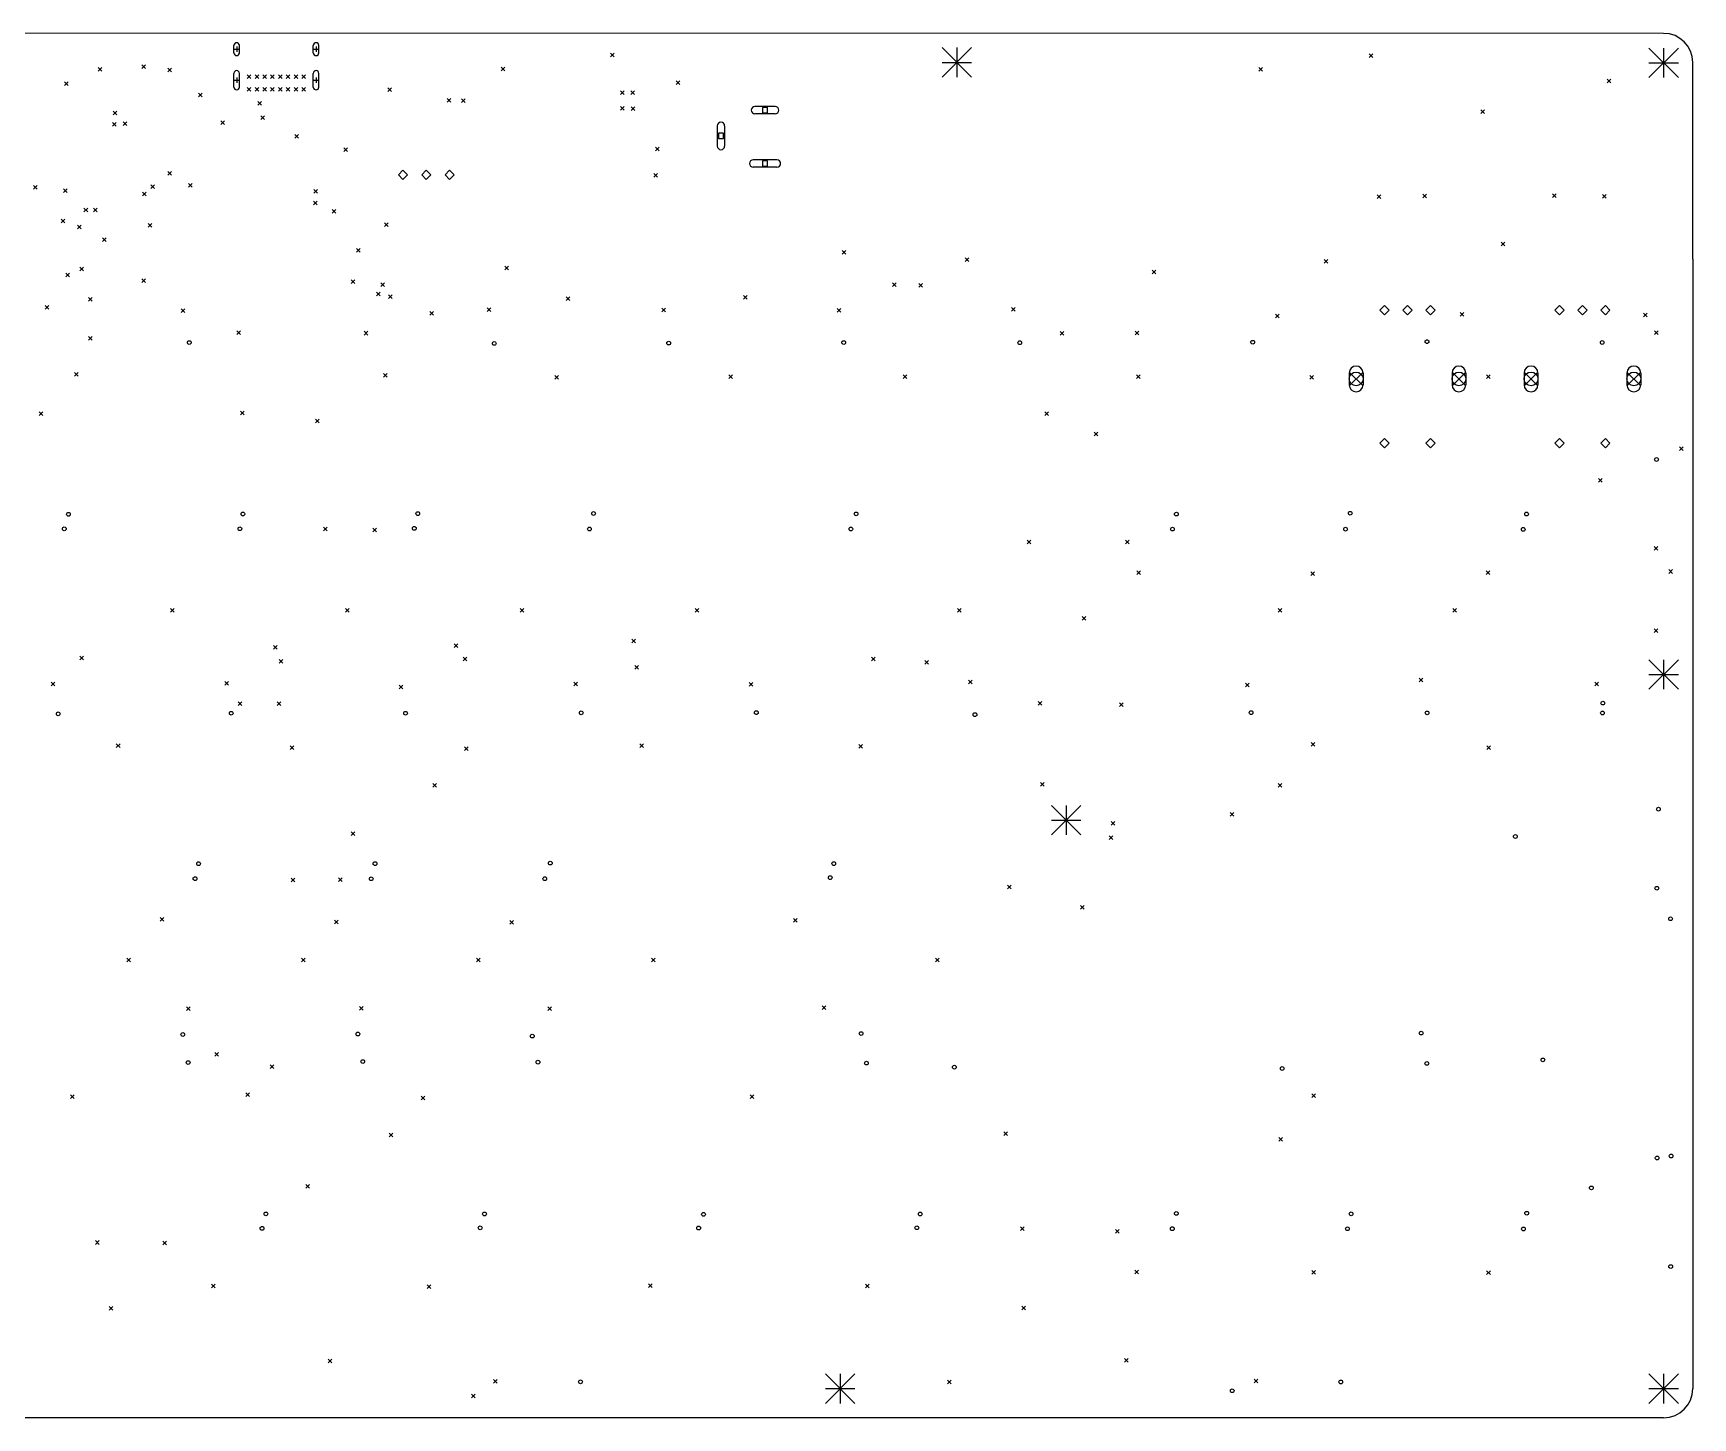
# Model space of a CAD drawing. Extents: x 16 to 378, y -238 to -52.
# Drawn here: x 197 to 377.8, y -202.4 to -51.6 of the extents above; entities that cross this region are included whole.
import ezdxf

# ---------------------------------------------------------------- set-up
doc = ezdxf.new("R2010")
doc.units = 0
doc.layers.add('BLACK', color=7, linetype='CONTINUOUS')

msp = doc.modelspace()

# ---------------------------------------------------------------- linework, layer by layer
at = {"layer": 'BLACK', "linetype": 'CONTINUOUS'}
for p, q in [((374.65, -51.6128), (22.225, -51.5938)), ((218.908, -53.7361), (218.908, -52.9361)), ((218.908, -53.3361), (219.508, -53.3361)), ((219.208, -53.0361), (219.208, -53.6361)), ((219.508, -53.7361), (219.508, -52.9361)), ((227.558, -53.7361), (227.558, -52.9361)), ((227.558, -53.3361), (228.158, -53.3361)), ((227.858, -53.0361), (227.858, -53.6361)), ((228.158, -53.7361), (228.158, -52.9361)), ((259.921, -53.775), (260.321, -54.175)), ((260.321, -53.775), (259.921, -54.175)), ((296.056, -53.1687), (299.256, -56.3687)), ((299.256, -53.1687), (296.056, -56.3687)), ((297.656, -53.1687), (297.656, -56.3687)), ((342.573, -53.8512), (342.973, -54.2512)), ((342.973, -53.8512), (342.573, -54.2512)), ((373.05, -53.2132), (376.25, -56.4132)), ((376.25, -53.2132), (373.05, -56.4132)), ((374.65, -53.2132), (374.65, -56.4132)), ((204.138, -55.3269), (204.538, -55.7269)), ((204.538, -55.3269), (204.138, -55.7269)), ((208.867, -55.045), (209.267, -55.445)), ((209.267, -55.045), (208.867, -55.445)), ((211.712, -55.4006), (212.112, -55.8006)), ((212.112, -55.4006), (211.712, -55.8006)), ((218.908, -57.4661), (218.908, -55.9661)), ((219.508, -57.4661), (219.508, -55.9661)), ((227.558, -57.4661), (227.558, -55.9661)), ((228.158, -57.4661), (228.158, -55.9661)), ((248.009, -55.299), (248.409, -55.699)), ((248.409, -55.299), (248.009, -55.699)), ((296.056, -54.7687), (299.256, -54.7687)), ((330.559, -55.3244), (330.959, -55.7244)), ((330.959, -55.3244), (330.559, -55.7244)), ((373.05, -54.8132), (376.25, -54.8132)), ((377.825, -76.2), (377.825, -54.7878)), ((200.47, -56.8916), (200.87, -57.2916)), ((200.87, -56.8916), (200.47, -57.2916)), ((218.908, -56.7161), (219.508, -56.7161)), ((219.208, -56.4161), (219.208, -57.0161)), ((220.358, -56.1461), (220.758, -56.5461)), ((220.758, -56.1461), (220.358, -56.5461)), ((220.358, -57.4961), (220.758, -57.8961)), ((220.758, -57.4961), (220.358, -57.8961)), ((221.208, -56.1461), (221.608, -56.5461)), ((221.608, -56.1461), (221.208, -56.5461)), ((221.208, -57.4961), (221.608, -57.8961)), ((221.608, -57.4961), (221.208, -57.8961)), ((222.058, -56.1461), (222.458, -56.5461)), ((222.458, -56.1461), (222.058, -56.5461)), ((222.058, -57.4961), (222.458, -57.8961)), ((222.458, -57.4961), (222.058, -57.8961)), ((222.908, -56.1461), (223.308, -56.5461)), ((223.308, -56.1461), (222.908, -56.5461)), ((222.908, -57.4961), (223.308, -57.8961)), ((223.308, -57.4961), (222.908, -57.8961)), ((223.758, -56.1461), (224.158, -56.5461)), ((224.158, -56.1461), (223.758, -56.5461)), ((223.758, -57.4961), (224.158, -57.8961)), ((224.158, -57.4961), (223.758, -57.8961)), ((224.608, -56.1461), (225.008, -56.5461)), ((225.008, -56.1461), (224.608, -56.5461)), ((224.608, -57.4961), (225.008, -57.8961)), ((225.008, -57.4961), (224.608, -57.8961)), ((225.458, -56.1461), (225.858, -56.5461)), ((225.858, -56.1461), (225.458, -56.5461)), ((225.458, -57.4961), (225.858, -57.8961)), ((225.858, -57.4961), (225.458, -57.8961)), ((226.308, -56.1461), (226.708, -56.5461)), ((226.708, -56.1461), (226.308, -56.5461)), ((226.308, -57.4961), (226.708, -57.8961)), ((226.708, -57.4961), (226.308, -57.8961)), ((227.558, -56.7161), (228.158, -56.7161)), ((227.858, -56.4161), (227.858, -57.0161)), ((235.69, -57.5596), (236.09, -57.9596)), ((236.09, -57.5596), (235.69, -57.9596)), ((267.084, -56.7722), (267.484, -57.1722)), ((267.484, -56.7722), (267.084, -57.1722)), ((368.481, -56.5944), (368.881, -56.9944)), ((368.881, -56.5944), (368.481, -56.9944)), ((215.052, -58.1311), (215.452, -58.5311)), ((215.452, -58.1311), (215.052, -58.5311)), ((221.529, -59.0201), (221.929, -59.4201)), ((221.929, -59.0201), (221.529, -59.4201)), ((242.126, -58.7178), (242.526, -59.1178)), ((242.526, -58.7178), (242.126, -59.1178)), ((243.681, -58.7331), (244.081, -59.1331)), ((244.081, -58.7331), (243.681, -59.1331)), ((261.003, -57.8796), (261.403, -58.2796)), ((261.403, -57.8796), (261.003, -58.2796)), ((261.024, -59.5814), (261.424, -59.9814)), ((261.424, -59.5814), (261.024, -59.9814)), ((262.152, -57.8796), (262.552, -58.2796)), ((262.552, -57.8796), (262.152, -58.2796)), ((262.187, -59.6018), (262.587, -60.0018)), ((262.587, -59.6018), (262.187, -60.0018)), ((277.863, -59.5809), (275.663, -59.5809)), ((205.672, -61.3137), (206.072, -61.7137)), ((206.072, -61.3137), (205.672, -61.7137)), ((205.764, -60.0894), (206.164, -60.4894)), ((206.164, -60.0894), (205.764, -60.4894)), ((206.846, -61.2528), (207.246, -61.6528)), ((207.246, -61.2528), (206.846, -61.6528)), ((217.465, -61.1537), (217.865, -61.5537)), ((217.865, -61.1537), (217.465, -61.5537)), ((221.847, -60.5949), (222.247, -60.9949)), ((222.247, -60.5949), (221.847, -60.9949)), ((277.863, -60.3809), (275.663, -60.3809)), ((277.046, -59.6981), (276.481, -59.6981)), ((276.481, -59.6981), (276.481, -60.2638)), ((276.481, -60.2638), (277.046, -60.2638)), ((277.046, -60.2638), (277.046, -59.6981)), ((354.74, -59.9472), (355.14, -60.3472)), ((355.14, -59.9472), (354.74, -60.3472)), ((225.54, -62.6447), (225.94, -63.0447)), ((225.94, -62.6447), (225.54, -63.0447)), ((271.563, -61.6809), (271.563, -63.8809)), ((272.246, -62.4981), (271.681, -62.4981)), ((271.681, -62.4981), (271.681, -63.0638)), ((271.681, -63.0638), (272.246, -63.0638)), ((272.246, -63.0638), (272.246, -62.4981)), ((272.363, -61.6809), (272.363, -63.8809)), ((230.864, -64.0874), (231.264, -64.4874)), ((231.264, -64.0874), (230.864, -64.4874)), ((264.839, -63.996), (265.239, -64.396)), ((265.239, -63.996), (264.839, -64.396)), ((211.7, -66.6649), (212.099, -67.0649)), ((212.099, -66.6649), (211.7, -67.0649)), ((237.322, -66.5204), (236.822, -67.0204)), ((237.822, -67.0204), (237.322, -66.5204)), ((239.862, -66.5204), (239.362, -67.0204)), ((240.362, -67.0204), (239.862, -66.5204)), ((242.402, -66.5204), (241.902, -67.0204)), ((242.902, -67.0204), (242.402, -66.5204)), ((264.646, -66.8662), (265.046, -67.2662)), ((265.046, -66.8662), (264.646, -67.2662)), ((278.063, -65.3809), (275.463, -65.3809)), ((278.063, -66.1809), (275.463, -66.1809)), ((277.046, -65.4981), (276.481, -65.4981)), ((276.481, -65.4981), (276.481, -66.0638)), ((276.481, -66.0638), (277.046, -66.0638)), ((277.046, -66.0638), (277.046, -65.4981)), ((197.082, -68.1768), (197.482, -68.5768)), ((197.482, -68.1768), (197.082, -68.5768)), ((200.358, -68.5578), (200.758, -68.9578)), ((200.758, -68.5578), (200.358, -68.9578)), ((209.858, -68.1133), (210.258, -68.5133)), ((210.258, -68.1133), (209.858, -68.5133)), ((213.973, -67.9736), (214.373, -68.3736)), ((214.373, -67.9736), (213.973, -68.3736)), ((227.613, -68.6086), (228.013, -69.0086)), ((228.013, -68.6086), (227.613, -69.0086)), ((236.822, -67.0204), (237.322, -67.5204)), ((237.322, -67.5204), (237.822, -67.0204)), ((239.362, -67.0204), (239.862, -67.5204)), ((239.862, -67.5204), (240.362, -67.0204)), ((241.902, -67.0204), (242.402, -67.5204)), ((242.402, -67.5204), (242.902, -67.0204)), ((208.944, -68.9007), (209.344, -69.3007)), ((209.344, -68.9007), (208.944, -69.3007)), ((227.562, -69.8786), (227.962, -70.2786)), ((227.962, -69.8786), (227.562, -70.2786)), ((343.434, -69.1953), (343.834, -69.5953)), ((343.834, -69.1953), (343.434, -69.5953)), ((348.405, -69.1166), (348.805, -69.5166)), ((348.805, -69.1166), (348.405, -69.5166)), ((362.55, -69.0785), (362.95, -69.4785)), ((362.95, -69.0785), (362.55, -69.4785)), ((367.996, -69.1522), (368.396, -69.5522)), ((368.396, -69.1522), (367.996, -69.5522)), ((200.079, -71.8344), (200.479, -72.2344)), ((200.479, -71.8344), (200.079, -72.2344)), ((202.577, -70.6406), (202.977, -71.0406)), ((202.977, -70.6406), (202.577, -71.0406)), ((203.627, -70.6406), (204.027, -71.0406)), ((204.027, -70.6406), (203.627, -71.0406)), ((209.568, -72.3119), (209.968, -72.7119)), ((209.968, -72.3119), (209.568, -72.7119)), ((229.594, -70.793), (229.994, -71.193)), ((229.994, -70.793), (229.594, -71.193)), ((235.309, -72.2662), (235.709, -72.6662)), ((235.709, -72.2662), (235.309, -72.6662)), ((201.882, -72.5202), (202.282, -72.9202)), ((202.282, -72.5202), (201.882, -72.9202)), ((204.6, -73.8664), (205, -74.2664)), ((205, -73.8664), (204.6, -74.2664)), ((232.261, -75.0348), (232.661, -75.4348)), ((232.661, -75.0348), (232.261, -75.4348)), ((285.169, -75.2634), (285.569, -75.6634)), ((285.569, -75.2634), (285.169, -75.6634)), ((356.939, -74.349), (357.339, -74.749)), ((357.339, -74.349), (356.939, -74.749)), ((200.587, -77.7272), (200.987, -78.1272)), ((200.987, -77.7272), (200.587, -78.1272)), ((202.136, -77.0922), (202.536, -77.4922)), ((202.536, -77.0922), (202.136, -77.4922)), ((248.415, -76.9652), (248.815, -77.3652)), ((248.815, -76.9652), (248.415, -77.3652)), ((298.555, -76.0508), (298.955, -76.4508)), ((298.955, -76.0508), (298.555, -76.4508)), ((318.936, -77.4128), (319.336, -77.8128)), ((319.336, -77.4128), (318.936, -77.8128)), ((337.666, -76.2489), (338.066, -76.6489)), ((338.066, -76.2489), (337.666, -76.6489)), ((377.825, -76.2), (377.825, -199.231)), ((208.893, -78.3622), (209.293, -78.7622)), ((209.293, -78.3622), (208.893, -78.7622)), ((231.677, -78.4638), (232.077, -78.8638)), ((232.077, -78.4638), (231.677, -78.8638)), ((234.902, -78.7854), (235.302, -79.1854)), ((235.302, -78.7854), (234.902, -79.1854)), ((290.65, -78.8), (291.05, -79.2)), ((291.05, -78.8), (290.65, -79.2)), ((293.505, -78.8397), (293.905, -79.2397)), ((293.905, -78.8397), (293.505, -79.2397)), ((198.352, -81.2578), (198.752, -81.6578)), ((198.752, -81.2578), (198.352, -81.6578)), ((203.051, -80.3688), (203.451, -80.7688)), ((203.451, -80.3688), (203.051, -80.7688)), ((234.445, -79.81), (234.845, -80.21)), ((234.845, -79.81), (234.445, -80.21)), ((235.741, -80.0894), (236.141, -80.4894)), ((236.141, -80.0894), (235.741, -80.4894)), ((255.095, -80.318), (255.495, -80.718)), ((255.495, -80.318), (255.095, -80.718)), ((274.425, -80.1656), (274.825, -80.5656)), ((274.825, -80.1656), (274.425, -80.5656)), ((344.25, -81.2562), (343.75, -81.7562)), ((344.75, -81.7562), (344.25, -81.2562)), ((346.75, -81.2562), (346.25, -81.7562)), ((347.25, -81.7562), (346.75, -81.2562)), ((349.25, -81.2562), (348.75, -81.7562)), ((349.75, -81.7562), (349.25, -81.2562)), ((363.3, -81.2562), (362.8, -81.7562)), ((363.8, -81.7562), (363.3, -81.2562)), ((365.8, -81.2562), (365.3, -81.7562)), ((366.3, -81.7562), (365.8, -81.2562)), ((368.3, -81.2562), (367.8, -81.7562)), ((368.8, -81.7562), (368.3, -81.2562)), ((213.16, -81.6134), (213.56, -82.0134)), ((213.56, -81.6134), (213.16, -82.0134)), ((240.241, -81.908), (240.641, -82.308)), ((240.641, -81.908), (240.241, -82.308)), ((246.485, -81.5245), (246.885, -81.9245)), ((246.885, -81.5245), (246.485, -81.9245)), ((265.509, -81.5372), (265.909, -81.9372)), ((265.909, -81.5372), (265.509, -81.9372)), ((284.61, -81.5753), (285.01, -81.9753)), ((285.01, -81.5753), (284.61, -81.9753)), ((303.609, -81.4864), (304.009, -81.8864)), ((304.009, -81.4864), (303.609, -81.8864)), ((332.362, -82.2103), (332.762, -82.6103)), ((332.762, -82.2103), (332.362, -82.6103)), ((343.75, -81.7562), (344.25, -82.2562)), ((344.25, -82.2562), (344.75, -81.7562)), ((346.25, -81.7562), (346.75, -82.2562)), ((346.75, -82.2562), (347.25, -81.7562)), ((348.75, -81.7562), (349.25, -82.2562)), ((349.25, -82.2562), (349.75, -81.7562)), ((352.492, -82.0325), (352.892, -82.4325)), ((352.892, -82.0325), (352.492, -82.4325)), ((362.8, -81.7562), (363.3, -82.2562)), ((363.3, -82.2562), (363.8, -81.7562)), ((365.3, -81.7562), (365.8, -82.2562)), ((365.8, -82.2562), (366.3, -81.7562)), ((367.8, -81.7562), (368.3, -82.2562)), ((368.3, -82.2562), (368.8, -81.7562)), ((372.469, -82.0833), (372.869, -82.4833)), ((372.869, -82.0833), (372.469, -82.4833)), ((203.076, -84.636), (203.476, -85.036)), ((203.476, -84.636), (203.076, -85.036)), ((219.223, -84.0035), (219.623, -84.4035)), ((219.623, -84.0035), (219.223, -84.4035)), ((233.081, -84.067), (233.481, -84.467)), ((233.481, -84.067), (233.081, -84.467)), ((308.905, -84.0899), (309.305, -84.4899)), ((309.305, -84.0899), (308.905, -84.4899)), ((317.071, -84.0518), (317.471, -84.4518)), ((317.471, -84.0518), (317.071, -84.4518)), ((373.637, -84.0264), (374.037, -84.4264)), ((374.037, -84.0264), (373.637, -84.4264)), ((201.552, -88.5603), (201.952, -88.9603)), ((201.952, -88.5603), (201.552, -88.9603)), ((340.4, -88.5062), (341.9, -90.0062)), ((341.9, -88.5062), (340.4, -90.0062)), ((351.6, -88.5062), (353.1, -90.0062)), ((353.1, -88.5062), (351.6, -90.0062)), ((359.45, -88.5062), (360.95, -90.0062)), ((360.95, -88.5062), (359.45, -90.0062)), ((370.65, -88.5062), (372.15, -90.0062)), ((372.15, -88.5062), (370.65, -90.0062)), ((235.207, -88.6441), (235.607, -89.0441)), ((235.607, -88.6441), (235.207, -89.0441)), ((253.861, -88.8829), (254.261, -89.2829)), ((254.261, -88.8829), (253.861, -89.2829)), ((272.835, -88.8016), (273.235, -89.2016)), ((273.235, -88.8016), (272.835, -89.2016)), ((291.803, -88.8067), (292.203, -89.2067)), ((292.203, -88.8067), (291.803, -89.2067)), ((317.219, -88.8016), (317.619, -89.2016)), ((317.619, -88.8016), (317.219, -89.2016)), ((336.111, -88.888), (336.511, -89.288)), ((336.511, -88.888), (336.111, -89.288)), ((340.4, -88.6063), (340.4, -89.9062)), ((341.9, -88.6063), (341.9, -89.9062)), ((351.6, -88.6063), (351.6, -89.9062)), ((353.1, -88.6063), (353.1, -89.9062)), ((355.339, -88.8067), (355.739, -89.2067)), ((355.739, -88.8067), (355.339, -89.2067)), ((359.45, -88.6063), (359.45, -89.9062)), ((360.95, -88.6063), (360.95, -89.9062)), ((370.65, -88.6063), (370.65, -89.9062)), ((372.15, -88.6063), (372.15, -89.9062)), ((197.71, -92.8275), (198.11, -93.2275)), ((198.11, -92.8275), (197.71, -93.2275)), ((219.637, -92.764), (220.037, -93.164)), ((220.037, -92.764), (219.637, -93.164)), ((227.806, -93.6378), (228.206, -94.0378)), ((228.206, -93.6378), (227.806, -94.0378)), ((307.248, -92.8275), (307.647, -93.2275)), ((307.647, -92.8275), (307.248, -93.2275)), ((312.601, -95.05), (313.001, -95.45)), ((313.001, -95.05), (312.601, -95.45)), ((344.25, -95.7562), (343.75, -96.2562)), ((344.75, -96.2562), (344.25, -95.7562)), ((349.25, -95.7562), (348.75, -96.2562)), ((349.75, -96.2562), (349.25, -95.7562)), ((363.3, -95.7562), (362.8, -96.2562)), ((363.8, -96.2562), (363.3, -95.7562)), ((368.3, -95.7562), (367.8, -96.2562)), ((368.8, -96.2562), (368.3, -95.7562)), ((343.75, -96.2562), (344.25, -96.7562)), ((344.25, -96.7562), (344.75, -96.2562)), ((348.75, -96.2562), (349.25, -96.7562)), ((349.25, -96.7562), (349.75, -96.2562)), ((362.8, -96.2562), (363.3, -96.7562)), ((363.3, -96.7562), (363.8, -96.2562)), ((367.8, -96.2562), (368.3, -96.7562)), ((368.3, -96.7562), (368.8, -96.2562)), ((376.38, -96.6502), (376.78, -97.0502)), ((376.78, -96.6502), (376.38, -97.0502)), ((367.567, -100.079), (367.967, -100.479)), ((367.967, -100.079), (367.567, -100.479)), ((228.664, -105.403), (229.064, -105.803)), ((229.064, -105.403), (228.664, -105.803)), ((234.054, -105.494), (234.454, -105.894)), ((234.454, -105.494), (234.054, -105.894)), ((305.311, -106.823), (305.711, -107.223)), ((305.711, -106.823), (305.311, -107.223)), ((316.03, -106.823), (316.43, -107.223)), ((316.43, -106.823), (316.03, -107.223)), ((373.622, -107.501), (374.022, -107.901)), ((374.022, -107.501), (373.622, -107.901)), ((317.27, -110.168), (317.67, -110.568)), ((317.67, -110.168), (317.27, -110.568)), ((336.208, -110.26), (336.608, -110.66)), ((336.608, -110.26), (336.208, -110.66)), ((355.329, -110.153), (355.729, -110.553)), ((355.729, -110.153), (355.329, -110.553)), ((375.202, -110.026), (375.602, -110.426)), ((375.602, -110.026), (375.202, -110.426)), ((211.998, -114.259), (212.397, -114.659)), ((212.397, -114.259), (211.998, -114.659)), ((231.047, -114.259), (231.447, -114.659)), ((231.447, -114.259), (231.047, -114.659)), ((250.097, -114.259), (250.498, -114.659)), ((250.498, -114.259), (250.097, -114.659)), ((269.147, -114.259), (269.548, -114.659)), ((269.548, -114.259), (269.147, -114.659)), ((297.722, -114.259), (298.123, -114.659)), ((298.123, -114.259), (297.722, -114.659)), ((311.303, -115.11), (311.703, -115.51)), ((311.703, -115.11), (311.303, -115.51)), ((332.647, -114.259), (333.047, -114.659)), ((333.047, -114.259), (332.647, -114.659)), ((351.697, -114.259), (352.097, -114.659)), ((352.097, -114.259), (351.697, -114.659)), ((373.627, -116.467), (374.027, -116.867)), ((374.027, -116.467), (373.627, -116.867)), ((223.229, -118.301), (223.629, -118.701)), ((223.629, -118.301), (223.229, -118.701)), ((242.914, -118.118), (243.314, -118.518)), ((243.314, -118.118), (242.914, -118.518)), ((262.238, -117.61), (262.638, -118.01)), ((262.638, -117.61), (262.238, -118.01)), ((202.111, -119.434), (202.511, -119.834)), ((202.511, -119.434), (202.111, -119.834)), ((223.828, -119.815), (224.228, -120.215)), ((224.228, -119.815), (223.828, -120.215)), ((243.894, -119.561), (244.294, -119.961)), ((244.294, -119.561), (243.894, -119.961)), ((262.563, -120.45), (262.963, -120.85)), ((262.963, -120.45), (262.563, -120.85)), ((288.344, -119.561), (288.744, -119.961)), ((288.744, -119.561), (288.344, -119.961)), ((294.186, -119.932), (294.586, -120.332)), ((294.586, -119.932), (294.186, -120.332)), ((373.05, -119.844), (376.25, -123.044)), ((376.25, -119.844), (373.05, -123.044)), ((374.65, -119.844), (374.65, -123.044)), ((198.999, -122.291), (199.399, -122.691)), ((199.399, -122.291), (198.999, -122.691)), ((217.935, -122.203), (218.335, -122.603)), ((218.335, -122.203), (217.935, -122.603)), ((236.909, -122.622), (237.309, -123.022)), ((237.309, -122.622), (236.909, -123.022)), ((255.934, -122.266), (256.334, -122.666)), ((256.334, -122.266), (255.934, -122.666)), ((275.034, -122.317), (275.434, -122.717)), ((275.434, -122.317), (275.034, -122.717)), ((298.936, -122.076), (299.336, -122.476)), ((299.336, -122.076), (298.936, -122.476)), ((329.111, -122.393), (329.511, -122.793)), ((329.511, -122.393), (329.111, -122.793)), ((348.021, -121.847), (348.421, -122.247)), ((348.421, -121.847), (348.021, -122.247)), ((367.135, -122.279), (367.535, -122.679)), ((367.535, -122.279), (367.135, -122.679)), ((373.05, -121.444), (376.25, -121.444)), ((219.383, -124.412), (219.783, -124.812)), ((219.783, -124.412), (219.383, -124.812)), ((223.635, -124.412), (224.035, -124.812)), ((224.035, -124.412), (223.635, -124.812)), ((306.52, -124.397), (306.92, -124.797)), ((306.92, -124.397), (306.52, -124.797)), ((315.38, -124.514), (315.78, -124.914)), ((315.78, -124.514), (315.38, -124.914)), ((206.099, -129.005), (206.499, -129.405)), ((206.499, -129.005), (206.099, -129.405)), ((225.037, -129.208), (225.437, -129.608)), ((225.437, -129.208), (225.037, -129.608)), ((244.036, -129.31), (244.436, -129.71)), ((244.436, -129.31), (244.036, -129.71)), ((263.117, -128.995), (263.517, -129.395)), ((263.517, -128.995), (263.117, -129.395)), ((286.972, -129.076), (287.372, -129.476)), ((287.372, -129.076), (286.972, -129.476)), ((336.253, -128.837), (336.653, -129.237)), ((336.653, -128.837), (336.253, -129.237)), ((355.395, -129.218), (355.795, -129.618)), ((355.795, -129.218), (355.395, -129.618)), ((240.572, -133.309), (240.972, -133.709)), ((240.972, -133.309), (240.572, -133.709)), ((306.772, -133.201), (307.172, -133.601)), ((307.172, -133.201), (306.772, -133.601)), ((332.647, -133.309), (333.047, -133.709)), ((333.047, -133.309), (332.647, -133.709)), ((307.962, -135.719), (311.162, -138.919)), ((311.162, -135.719), (307.962, -138.919)), ((307.962, -137.319), (311.162, -137.319)), ((309.562, -135.719), (309.562, -138.919)), ((327.412, -136.47), (327.812, -136.87)), ((327.812, -136.47), (327.412, -136.87)), ((231.664, -138.573), (232.064, -138.973)), ((232.064, -138.573), (231.664, -138.973)), ((314.232, -139.028), (314.632, -139.428)), ((314.632, -139.028), (314.232, -139.428)), ((314.481, -137.443), (314.881, -137.843)), ((314.881, -137.443), (314.481, -137.843)), ((225.128, -143.615), (225.528, -144.015)), ((225.528, -143.615), (225.128, -144.015)), ((230.29, -143.584), (230.69, -143.984)), ((230.69, -143.584), (230.29, -143.984)), ((303.173, -144.397), (303.573, -144.797)), ((303.573, -144.397), (303.173, -144.797)), ((210.879, -147.918), (211.279, -148.318)), ((211.279, -147.918), (210.879, -148.318)), ((229.878, -148.202), (230.278, -148.602)), ((230.278, -148.202), (229.878, -148.602)), ((279.86, -148.004), (280.26, -148.404)), ((280.26, -148.004), (279.86, -148.404)), ((311.13, -146.612), (311.53, -147.012)), ((311.53, -146.612), (311.13, -147.012)), ((248.969, -148.243), (249.369, -148.643)), ((249.369, -148.243), (248.969, -148.643)), ((207.235, -152.359), (207.635, -152.759)), ((207.635, -152.359), (207.235, -152.759)), ((226.285, -152.359), (226.685, -152.759)), ((226.685, -152.359), (226.285, -152.759)), ((245.335, -152.359), (245.735, -152.759)), ((245.735, -152.359), (245.335, -152.759)), ((264.385, -152.359), (264.785, -152.759)), ((264.785, -152.359), (264.385, -152.759)), ((295.341, -152.359), (295.741, -152.759)), ((295.741, -152.359), (295.341, -152.759)), ((213.729, -157.656), (214.129, -158.056)), ((214.129, -157.656), (213.729, -158.056)), ((232.571, -157.613), (232.971, -158.013)), ((232.971, -157.613), (232.571, -158.013)), ((253.099, -157.656), (253.499, -158.056)), ((253.499, -157.656), (253.099, -158.056)), ((282.985, -157.526), (283.385, -157.926)), ((283.385, -157.526), (282.985, -157.926)), ((216.818, -162.634), (217.218, -163.034)), ((217.218, -162.634), (216.818, -163.034)), ((222.863, -163.96), (223.263, -164.36)), ((223.263, -163.96), (222.863, -164.36)), ((201.115, -167.211), (201.515, -167.611)), ((201.515, -167.211), (201.115, -167.611)), ((220.211, -166.993), (220.611, -167.393)), ((220.611, -166.993), (220.211, -167.393)), ((239.312, -167.384), (239.712, -167.784)), ((239.712, -167.384), (239.312, -167.784)), ((275.136, -167.242), (275.536, -167.642)), ((275.536, -167.242), (275.136, -167.642)), ((336.33, -167.13), (336.73, -167.53)), ((336.73, -167.13), (336.33, -167.53)), ((235.81, -171.409), (236.21, -171.809)), ((236.21, -171.409), (235.81, -171.809)), ((302.771, -171.25), (303.171, -171.65)), ((303.171, -171.25), (302.771, -171.65)), ((332.718, -171.86), (333.118, -172.26)), ((333.118, -171.86), (332.718, -172.26)), ((226.759, -177.008), (227.159, -177.408)), ((227.159, -177.008), (226.759, -177.408)), ((304.6, -181.613), (305, -182.013)), ((305, -181.613), (304.6, -182.013)), ((314.948, -181.898), (315.348, -182.298)), ((315.348, -181.898), (314.948, -182.298)), ((203.818, -183.112), (204.218, -183.512)), ((204.218, -183.112), (203.818, -183.512)), ((211.153, -183.183), (211.553, -183.583)), ((211.553, -183.183), (211.153, -183.583)), ((216.462, -187.862), (216.862, -188.262)), ((216.862, -187.862), (216.462, -188.262)), ((239.967, -187.928), (240.367, -188.328)), ((240.367, -187.928), (239.967, -188.328)), ((264.082, -187.801), (264.482, -188.201)), ((264.482, -187.801), (264.082, -188.201)), ((287.694, -187.867), (288.094, -188.267)), ((288.094, -187.867), (287.694, -188.267)), ((317.051, -186.333), (317.451, -186.733)), ((317.451, -186.333), (317.051, -186.733)), ((336.325, -186.368), (336.725, -186.768)), ((336.725, -186.368), (336.325, -186.768)), ((355.37, -186.393), (355.77, -186.793)), ((355.77, -186.393), (355.37, -186.793)), ((205.311, -190.275), (205.711, -190.675)), ((205.711, -190.275), (205.311, -190.675)), ((304.727, -190.249), (305.127, -190.649)), ((305.127, -190.249), (304.727, -190.649)), ((229.162, -196.015), (229.562, -196.415)), ((229.562, -196.015), (229.162, -196.415)), ((315.928, -195.964), (316.328, -196.364)), ((316.328, -195.964), (315.928, -196.364)), ((247.201, -198.24), (247.601, -198.64)), ((247.601, -198.24), (247.201, -198.64)), ((283.337, -197.631), (286.537, -200.831)), ((286.537, -197.631), (283.337, -200.831)), ((284.937, -197.631), (284.937, -200.831)), ((296.624, -198.316), (297.024, -198.716)), ((297.024, -198.316), (296.624, -198.716)), ((330.046, -198.215), (330.446, -198.615)), ((330.446, -198.215), (330.046, -198.615)), ((373.05, -197.631), (376.25, -200.831)), ((376.25, -197.631), (373.05, -200.831)), ((374.65, -197.631), (374.65, -200.831)), ((244.783, -199.825), (245.183, -200.225)), ((245.183, -199.825), (244.783, -200.225)), ((283.337, -199.231), (286.537, -199.231)), ((373.05, -199.231), (376.25, -199.231)), ((374.65, -202.406), (22.225, -202.406))]:
    msp.add_line(p, q, dxfattribs=at)
at = {"layer": 'BLACK'}
for centre, radius in [((214.046, -85.2932), 0.2032), ((247.269, -85.3821), 0.2032), ((266.268, -85.344), 0.2032), ((285.331, -85.2932), 0.2032), ((304.508, -85.3059), 0.2032), ((329.882, -85.2551), 0.2032), ((348.869, -85.1916), 0.2032), ((367.957, -85.2805), 0.2032), ((341.15, -89.2562), 0.75), ((352.35, -89.2562), 0.75), ((360.2, -89.2562), 0.75), ((371.4, -89.2562), 0.75), ((373.873, -98.0237), 0.2032), ((200.884, -103.998), 0.2032), ((219.888, -103.962), 0.2032), ((238.938, -103.922), 0.2032), ((258.084, -103.911), 0.2032), ((286.68, -103.952), 0.2032), ((321.569, -103.972), 0.2032), ((340.512, -103.876), 0.2032), ((359.72, -103.967), 0.2032), ((200.431, -105.578), 0.2032), ((219.563, -105.567), 0.2032), ((238.557, -105.527), 0.2032), ((257.637, -105.598), 0.2032), ((286.121, -105.598), 0.2032), ((321.137, -105.608), 0.2032), ((339.999, -105.613), 0.2032), ((359.354, -105.639), 0.2032), ((368.021, -124.562), 0.2032), ((199.771, -125.73), 0.2032), ((218.618, -125.669), 0.2032), ((237.607, -125.669), 0.2032), ((256.743, -125.623), 0.2032), ((275.814, -125.598), 0.2032), ((299.629, -125.816), 0.2032), ((329.712, -125.598), 0.2032), ((348.879, -125.628), 0.2032), ((367.979, -125.638), 0.2032), ((374.081, -136.114), 0.2032), ((358.496, -139.09), 0.2032), ((215.062, -142.052), 0.2032), ((234.279, -142.047), 0.2032), ((253.37, -141.986), 0.2032), ((284.246, -142.047), 0.2032), ((214.671, -143.683), 0.2032), ((233.863, -143.693), 0.2032), ((252.766, -143.688), 0.2032), ((283.865, -143.571), 0.2032), ((373.903, -144.729), 0.2032), ((375.407, -148.052), 0.2032), ((213.335, -160.655), 0.2032), ((232.41, -160.604), 0.2032), ((251.409, -160.833), 0.2032), ((287.223, -160.553), 0.2032), ((348.234, -160.503), 0.2032), ((213.924, -163.718), 0.2032), ((232.943, -163.601), 0.2032), ((252.029, -163.667), 0.2032), ((287.807, -163.769), 0.2032), ((297.383, -164.211), 0.2032), ((333.096, -164.363), 0.2032), ((348.849, -163.81), 0.2032), ((361.493, -163.424), 0.2032), ((373.944, -174.107), 0.2032), ((375.463, -173.893), 0.2032), ((366.776, -177.368), 0.2032), ((222.397, -180.198), 0.2032), ((246.207, -180.203), 0.2032), ((270.058, -180.243), 0.2032), ((293.665, -180.208), 0.2032), ((321.564, -180.147), 0.2032), ((340.604, -180.188), 0.2032), ((359.73, -180.127), 0.2032), ((221.971, -181.773), 0.2032), ((245.73, -181.712), 0.2032), ((269.53, -181.737), 0.2032), ((293.299, -181.707), 0.2032), ((321.127, -181.808), 0.2032), ((340.203, -181.813), 0.2032), ((359.374, -181.839), 0.2032), ((375.417, -185.938), 0.2032), ((256.662, -198.491), 0.2032), ((339.476, -198.501), 0.2032), ((327.652, -199.456), 0.2032)]:
    msp.add_circle(centre, radius, dxfattribs=at)
for centre, radius, start, end in [((374.65, -54.7878), 3.175, 0, 90), ((219.208, -52.9361), 0.3, 360, 540), ((219.208, -53.7361), 0.3, 180, 360), ((227.858, -52.9361), 0.3, 360, 540), ((227.858, -53.7361), 0.3, 180, 360), ((219.208, -55.9661), 0.3, 360, 540), ((227.858, -55.9661), 0.3, 360, 540), ((219.208, -57.4661), 0.3, 180, 360), ((227.858, -57.4661), 0.3, 180, 360), ((275.663, -59.9809), 0.4, 450, 630), ((277.863, -59.9809), 0.4, 270, 450), ((271.963, -61.6809), 0.4, 0, 180), ((271.963, -63.8809), 0.4, 180, 360), ((275.463, -65.7809), 0.4, 450, 630), ((278.063, -65.7809), 0.4, 270, 450), ((341.15, -88.6063), 0.75, 0, 180), ((352.35, -88.6063), 0.75, 0, 180), ((360.2, -88.6063), 0.75, 0, 180), ((371.4, -88.6063), 0.75, 0, 180), ((341.15, -89.9062), 0.75, 180, 360), ((352.35, -89.9062), 0.75, 180, 360), ((360.2, -89.9062), 0.75, 180, 360), ((371.4, -89.9062), 0.75, 180, 360), ((374.65, -199.231), 3.175, -90, 0)]:
    msp.add_arc(centre, radius, start, end, dxfattribs=at)

doc.saveas('drawing.dxf')
